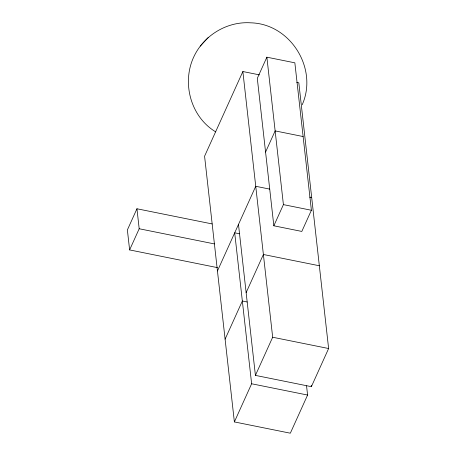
<?xml version="1.0" encoding="UTF-8"?>
<svg xmlns="http://www.w3.org/2000/svg" width="456" height="456" viewBox="0 0 456 456"><rect width="100%" height="100%" fill="white"/><g stroke="black" fill="none" stroke-linecap="round" stroke-linejoin="round"><path stroke-width="0.68" d="M302.208 104.743C318.317 68.594 290.404 23.723 250.72 22.823C227.27 21.227 204.163 35.129 194.079 56.265C181.408 82.394 190.545 116.844 215.734 131.881M212.171 223.936L136.948 208.768L127.378 229.938L129.618 249.922L217.478 267.638M129.618 249.922L139.188 228.752L136.948 208.768M259.441 74.875L242.866 71.535L204.579 156.214L234.378 421.92L290.335 433.2L307.583 395.05L306.552 385.856M266.874 57.182L257.304 78.352L273.839 225.794L301.815 231.431L311.391 210.262L294.85 62.825L266.874 57.182L283.41 204.624L273.839 225.794M265.569 152.07L275.145 130.9L303.12 136.543M217.449 270.967L255.736 186.287L269.724 189.109M225.099 339.167L242.347 301.017L247.18 301.992M246.137 292.632L263.386 254.488L319.342 265.768M234.378 421.92L251.626 383.77L234.697 232.816L239.531 233.791M296.748 82.399L298.817 82.815L328.622 348.521L311.374 386.671L255.417 375.385L272.671 337.24L242.866 71.535M208.107 37.637L200.269 46.096M309.692 197.169L311.693 197.573M283.41 204.624L311.391 210.262M139.188 228.752L214.417 243.92M272.671 337.24L328.622 348.521M251.626 383.77L307.583 395.05M311.214 385.257L311.374 386.671M238.488 224.437L255.417 375.385"/></g></svg>
